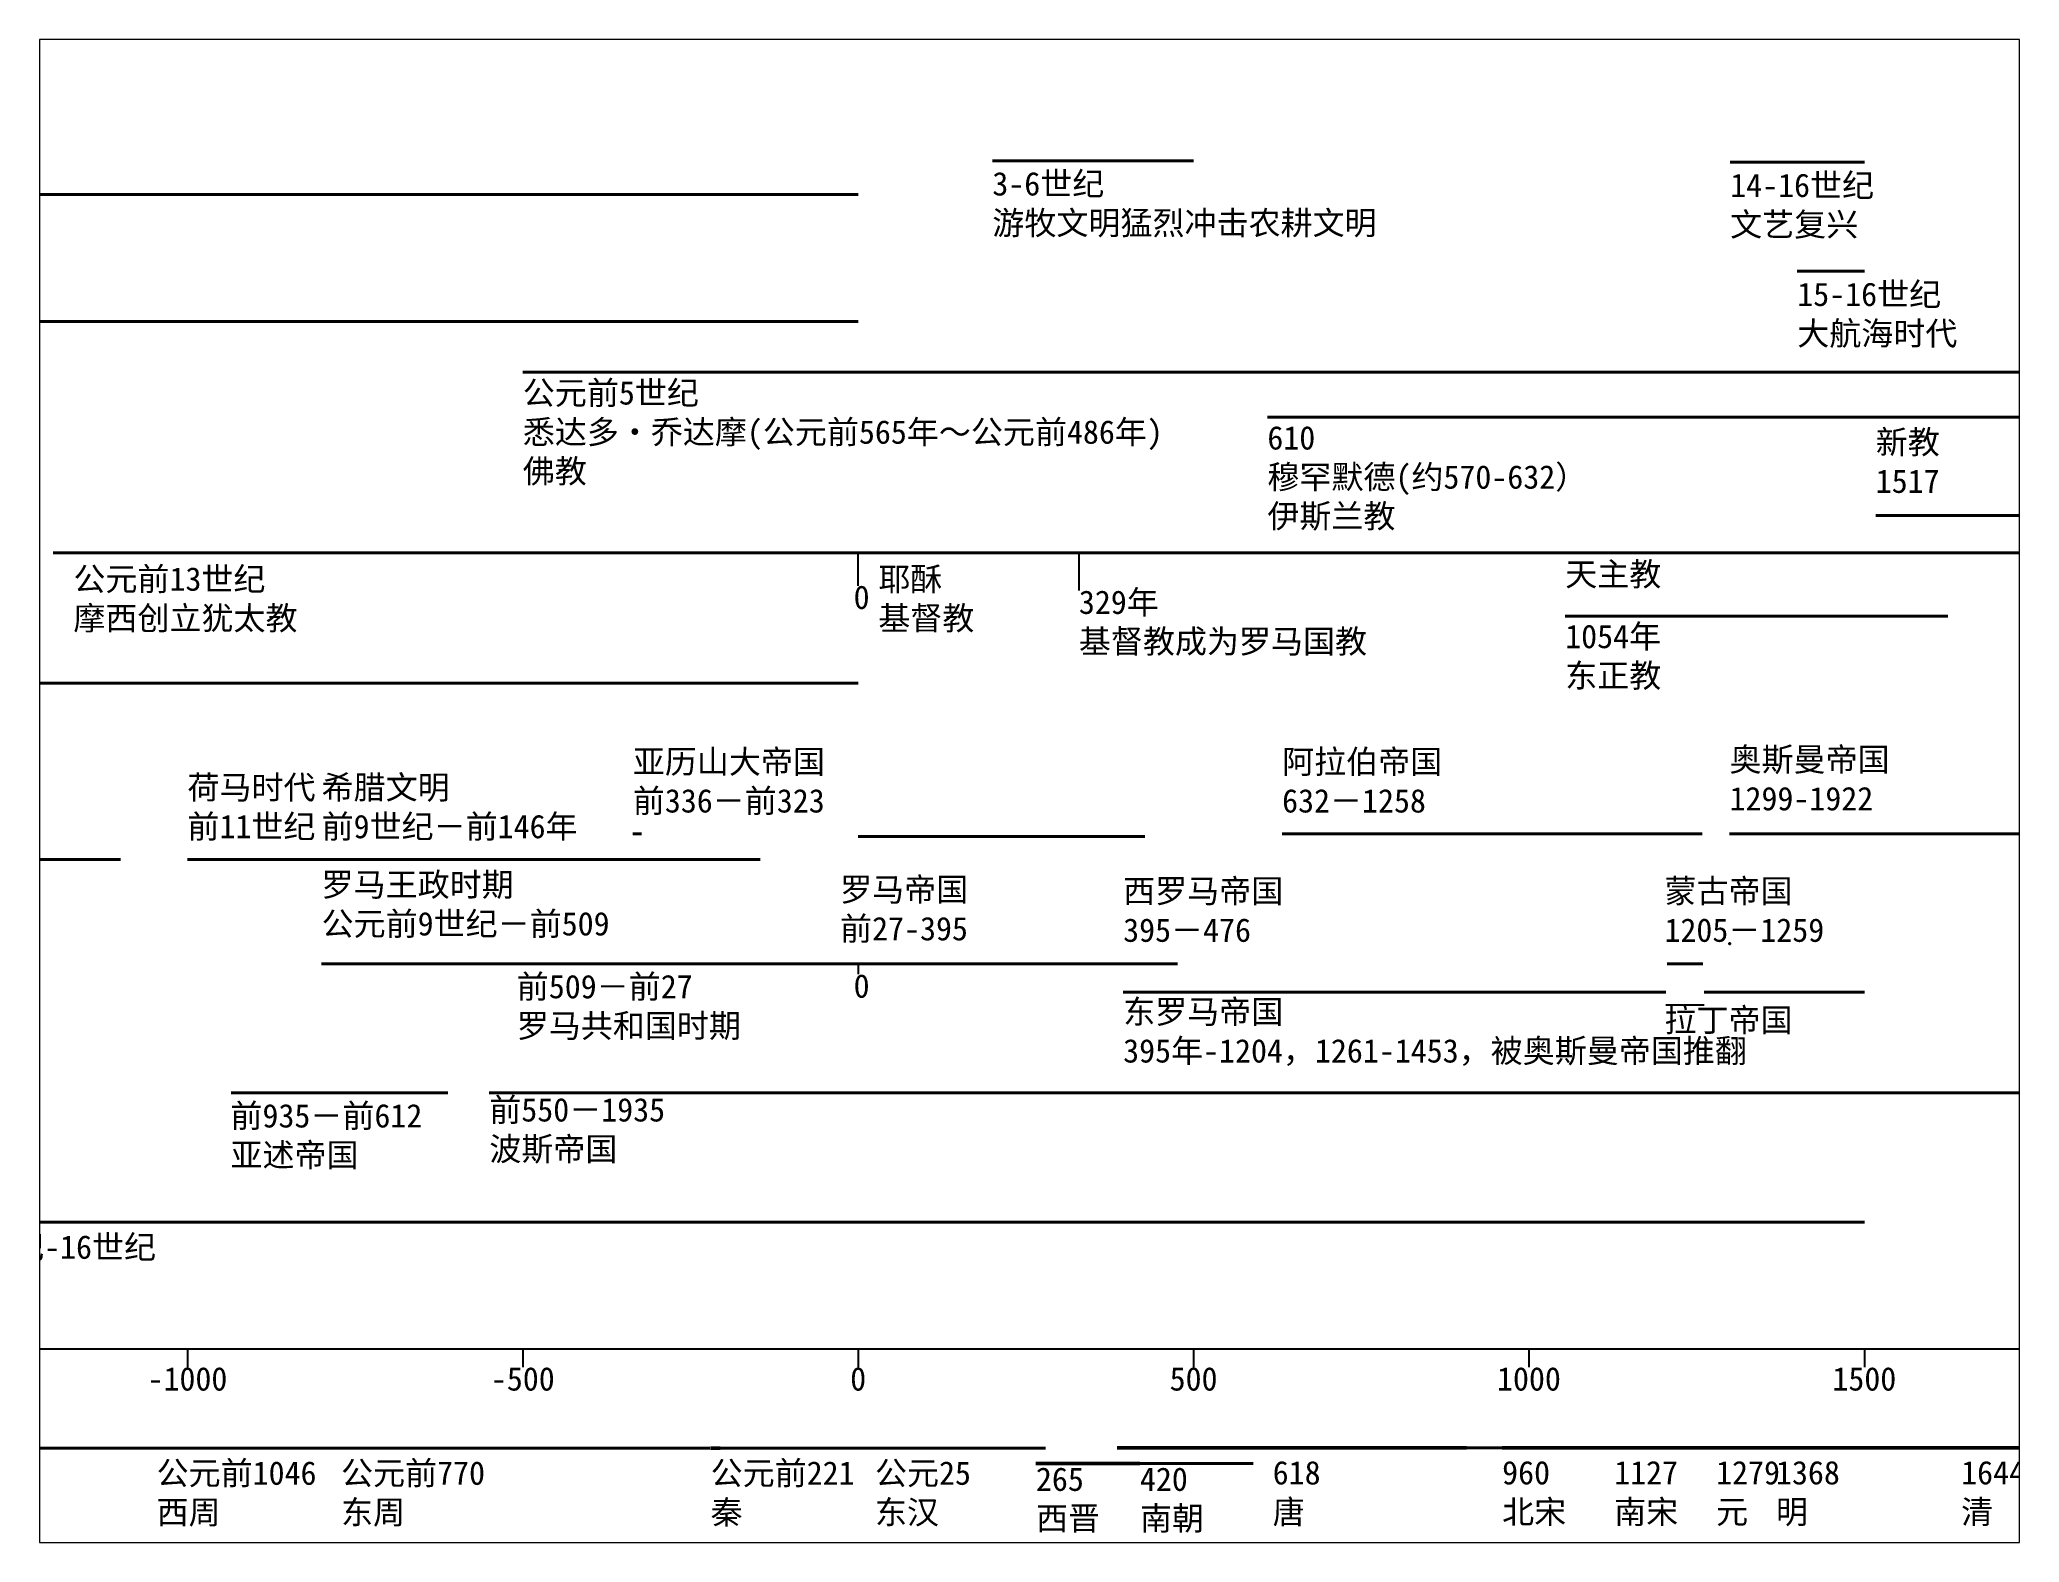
# Paper-space layout '布局2' of a CAD drawing. Header units: millimetres. Extents: x 26 to 231, y 20 to 176.
# The model-space entities are those that its viewports show. They can reach past a viewport. Long polylines and large blocks are cut down to what shows.
import ezdxf

# ---------------------------------------------------------------- set-up
doc = ezdxf.new("R2010")
doc.units = ezdxf.units.MM
doc.header["$LTSCALE"] = 3.5
doc.linetypes.add('DOT', pattern=[0.25, 0, -0.25])
for name, color, linetype, lineweight in [('图层3', 122, 'Continuous', 40), ('图层4', 122, 'Continuous', 40), ('图层5', 5, 'Continuous', 100), ('粗线', 5, 'Continuous', 50)]:
    doc.layers.add(name, color=color, linetype=linetype, lineweight=lineweight)
doc.styles.add('w', font='', dxfattribs={"height": 35})
doc.styles.get('w').set_extended_font_data('SimSun')

msp = doc.modelspace()

# ---------------------------------------------------------------- linework, layer by layer
at = {"color": 1, "linetype": 'DOT'}
msp.add_line((4514.2, 4770.6), (3314.2, 4770.6), dxfattribs=at)
for p, q in [((4514.2, 4770.6), (4544.2, 4770.6)), ((4514.2, 4721.3), (4514.2, 4770.6)), ((4514.2, 4157.8), (4514.2, 4142.5))]:
    msp.add_line(p, q)
at = {"linetype": 'DOT'}
for p, q in [((3714.2, 4157.8), (4514.2, 4157.8)), ((4514.2, 4157.8), (4909.2, 4157.8)), ((4909.2, 4115.8), (5718.2, 4115.8)), ((5775.2, 4115.8), (6014.2, 4115.8))]:
    msp.add_line(p, q, dxfattribs=at)
at = {"color": 0}
msp.add_line((4514.2, 3584.2), (4514.2, 3568.9), dxfattribs=at)
at = {"layer": '图层3'}
for p, q in [((4005.2, 4157.8), (3714.2, 4157.8)), ((4487.2, 4157.8), (4909.2, 4157.8)), ((4909.2, 4115.8), (5718.2, 4115.8)), ((5775.2, 4115.8), (6014.2, 4115.8))]:
    msp.add_line(p, q, dxfattribs=at)
at = {"layer": '图层3', "lineweight": 40}
msp.add_line((5720.2, 4157.8), (5773.2, 4157.8), dxfattribs=at)
at = {"layer": '图层4', "color": 1}
for p, q in [((4514.2, 5039.8), (4014.2, 5039.8)), ((6031.2, 4826), (6514.2, 4826)), ((5568.2, 4676), (6138.8, 4676))]:
    msp.add_line(p, q, dxfattribs=at)
at = {"layer": '图层4', "color": 1, "lineweight": 40}
msp.add_line((4014.2, 5039.8), (6514.2, 5039.8), dxfattribs=at)
at = {"layer": '图层4', "color": 5}
msp.add_line((4544.2, 4770.6), (5568.2, 4770.6), dxfattribs=at)
at = {"layer": '图层4'}
msp.add_point((5813.2, 4188.1), dxfattribs=at)
at = {"layer": '图层5', "lineweight": 40}
for p, q in [((4714.2, 5354.8), (5014.2, 5354.8)), ((5814.2, 5352.5), (6014.2, 5352.5)), ((4514.2, 5304.3), (1914.2, 5304.3)), ((6014.2, 5190.1), (5914.2, 5190.1)), ((4514.2, 5115.4), (1014.2, 5115.4)), ((4514.2, 4576.2), (1326.2, 4576.2)), ((4191.2, 4351.8), (4178.2, 4351.8)), ((4514.2, 4347.6), (4941.4, 4347.6)), ((5146.2, 4351.8), (5772.2, 4351.8)), ((5813.2, 4351.8), (6436.2, 4351.8)), ((2714.2, 4313.6), (3414.2, 4313.6)), ((3902.2, 3965.9), (3579.2, 3965.9)), ((3964.2, 3965.9), (6138.8, 3965.9)), ((4514.2, 3965.9), (6449.2, 3965.9)), ((3014.2, 3773), (6014.2, 3773)), ((3743.2, 3436.2), (4293.2, 3436.2)), ((4539.2, 3436.2), (4733.5, 3436.2)), ((4934.2, 3413.5), (5103.2, 3413.5))]:
    msp.add_line(p, q, dxfattribs=at)
at = {"layer": '图层5', "color": 1, "lineweight": 40}
for p, q in [((5124.2, 4972.9), (6514.2, 4972.9)), ((3314.2, 4770.6), (4544.2, 4770.6)), ((5568.2, 4770.6), (6514.2, 4770.6)), ((4368.2, 4313.6), (3714.2, 4313.6)), ((4005.2, 4157.8), (4487.2, 4157.8)), ((3468.2, 3436.2), (3743.2, 3436.2)), ((4733.5, 3436.2), (4793.2, 3436.2)), ((5421.2, 3436.7), (5474.2, 3436.7))]:
    msp.add_line(p, q, dxfattribs=at)
at = {"layer": '图层5', "lineweight": -3}
for p, q in [((4843.2, 4770.6), (4843.2, 4714.4)), ((5718.2, 4097.1), (5775.2, 4097.1))]:
    msp.add_line(p, q, dxfattribs=at)
at = {"layer": '图层5'}
msp.add_line((4191.2, 4351.8), (4191.2, 4351.8), dxfattribs=at)
at = {"layer": '图层5', "color": 0, "lineweight": 40}
for p, q in [((3714.2, 4313.6), (3514.2, 4313.6)), ((2914.2, 3436.2), (3468.2, 3436.2))]:
    msp.add_line(p, q, dxfattribs=at)
at = {"layer": '图层5', "color": 5, "lineweight": 40}
msp.add_line((4909.2, 4157.8), (4990.2, 4157.8), dxfattribs=at)
at = {"layer": '图层5', "color": 0, "lineweight": -3}
for p, q in [((1014.2, 3584.2), (6514.2, 3584.2)), ((3514.2, 3584.2), (3514.2, 3557)), ((4014.2, 3584.2), (4014.2, 3557)), ((4514.2, 3584.2), (4514.2, 3557)), ((5014.2, 3584.2), (5014.2, 3557)), ((5514.2, 3584.2), (5514.2, 3557)), ((6014.2, 3584.2), (6014.2, 3557))]:
    msp.add_line(p, q, dxfattribs=at)
at = {"layer": '图层5', "color": 3, "lineweight": 40}
msp.add_line((4308.2, 3436.2), (4539.2, 3436.2), dxfattribs=at)
at = {"layer": '粗线', "color": 1}
for p, q in [((4294.2, 3436.2), (4308.2, 3436.2)), ((5095.2, 3436.6), (5132.2, 3436.6)), ((5641.2, 3436.7), (5793.2, 3436.7)), ((5882.5, 3436.7), (6158.5, 3436.7))]:
    msp.add_line(p, q, dxfattribs=at)
at = {"layer": '粗线'}
for p, q in [((4900.2, 3436.6), (5095.2, 3436.6)), ((5132.2, 3436.7), (5421.2, 3436.7)), ((5474.2, 3436.7), (5641.2, 3436.7)), ((5793.2, 3436.7), (5882.2, 3436.7)), ((6158.5, 3436.7), (6426.5, 3436.7)), ((4779.2, 3413.5), (4830.2, 3413.5))]:
    msp.add_line(p, q, dxfattribs=at)
at = {"layer": '粗线', "color": 3}
msp.add_line((4830.2, 3413.5), (4934.2, 3413.5), dxfattribs=at)

# ---------------------------------------------------------------- texts
at = {"color": 1, "linetype": 'DOT', "insert": (4507.4, 4721.8), "char_height": 35, "width": 160.9, "attachment_point": 1, "style": 'w'}
msp.add_mtext('0', dxfattribs=at)
at = {"linetype": 'DOT', "insert": (4507.4, 4142.5), "char_height": 35, "width": 160.9, "attachment_point": 1, "style": 'w'}
msp.add_mtext('0', dxfattribs=at)
at = {"layer": '图层3', "color": 1, "char_height": 35, "attachment_point": 1, "style": 'w'}
for s, insert, width in [('新教1517', (6031.2, 4953.1), 101.054), ('公元前13世纪\\P摩西创立犹太教', (3344.2, 4749), 635.803), ('耶酥\\P基督教', (4544.2, 4749), 218.098), ('1054年\\P东正教', (5568.2, 4663.4), 520.64)]:
    msp.add_mtext(s, dxfattribs=dict(at, insert=insert, width=width))
at = {"layer": '图层3', "linetype": 'DOT', "char_height": 35, "attachment_point": 1, "style": 'w'}
for s, insert, width in [('罗马王政时期\\P公元前9世纪－前509', (3714.2, 4293.6), 720.42), ('罗马帝国\\P前27-395', (4487.2, 4286.3), 376.055), ('蒙古帝国\\P1205－1259', (5716.2, 4284.1), 707.054), ('东罗马帝国\\P395年-1204，1261-1453，被奥斯曼帝国推翻', (4909.2, 4104.2), 1000.371), ('拉丁帝国', (5716.2, 4091.8), 707.054)]:
    msp.add_mtext(s, dxfattribs=dict(at, insert=insert, width=width))
at = {"layer": '图层4', "color": 1, "insert": (4014.2, 5026.4), "char_height": 35, "width": 1063.646, "attachment_point": 1, "style": 'w'}
msp.add_mtext('公元前5世纪\\P悉达多·乔达摩(公元前565年～公元前486年)\\P佛教', dxfattribs=at)
at = {"layer": '图层5', "char_height": 35, "attachment_point": 1, "style": 'w'}
for s, insert, width in [('3-6世纪\\P游牧文明猛烈冲击农耕文明', (4714.2, 5338), 738.778), ('14-16世纪\\P文艺复兴', (5814.2, 5335.7), 738.778), ('15-16世纪\\P大航海时代', (5914.2, 5173.3), 738.778), ('亚历山大帝国\\P前336－前323', (4178.2, 4476.8), 663.137), ('阿拉伯帝国\\P632－1258', (5146.2, 4476.8), 532.341), ('前550－1935\\P波斯帝国', (3964.2, 3958), 335.555), ('前935－前612\\P亚述帝国', (3578.3, 3949.1), 738.778)]:
    msp.add_mtext(s, dxfattribs=dict(at, insert=insert, width=width))
at = {"layer": '图层5', "color": 1, "lineweight": 40, "char_height": 35, "attachment_point": 1, "style": 'w'}
for s, insert, width in [('610\\P穆罕默德(约570-632）\\P伊斯兰教', (5124.2, 4959.4), 607.902), ('天主教', (5568.2, 4756.2), 148.109)]:
    msp.add_mtext(s, dxfattribs=dict(at, insert=insert, width=width))
at = {"layer": '图层5', "lineweight": -3, "insert": (4843.2, 4714.4), "char_height": 35, "width": 472.994, "attachment_point": 1, "style": 'w'}
msp.add_mtext('329年\\P基督教成为罗马国教', dxfattribs=at)
at = {"layer": '图层5', "linetype": 'DOT', "lineweight": 40, "insert": (5813.2, 4480.1), "char_height": 35, "width": 450.478, "attachment_point": 1, "style": 'w'}
msp.add_mtext('奥斯曼帝国\\P1299-1922', dxfattribs=at)
at = {"layer": '图层5', "color": 0, "insert": (3514.2, 4438.5), "char_height": 35, "width": 532.341, "attachment_point": 1, "style": 'w'}
msp.add_mtext('荷马时代\\P前11世纪', dxfattribs=at)
at = {"layer": '图层5', "color": 1, "char_height": 35, "attachment_point": 1, "style": 'w'}
for s, insert, width in [('希腊文明\\P前9世纪－前146年', (3714.2, 4438.5), 532.341), ('前509－前27\\P罗马共和国时期', (4005.2, 4141.6), 950.882)]:
    msp.add_mtext(s, dxfattribs=dict(at, insert=insert, width=width))
at = {"layer": '图层5', "linetype": 'DOT', "char_height": 35, "attachment_point": 1, "style": 'w'}
for s, insert, width in [('西罗马帝国\\P395－476', (4909.2, 4284.1), 707.054), ('公元前16世纪-16世纪\\P玛雅古文明', (3014.2, 3753.4), 589.809)]:
    msp.add_mtext(s, dxfattribs=dict(at, insert=insert, width=width))
at = {"layer": '图层5', "color": 0, "lineweight": -3, "char_height": 35, "width": 96.451, "attachment_point": 2, "style": 'w'}
for s, insert in [('-1000', (3514.2, 3557)), ('-500', (4014.2, 3557)), ('0', (4514.2, 3557)), ('500', (5014.2, 3557)), ('1000', (5514.2, 3557)), ('1500', (6014.2, 3557))]:
    msp.add_mtext(s, dxfattribs=dict(at, insert=insert))
at = {"layer": '图层5', "color": 1, "linetype": 'DOT', "char_height": 35, "attachment_point": 1, "style": 'w'}
for s, insert, width in [('公元前1046\\P西周', (3468.2, 3416.6), 589.809), ('公元前770\\P东周', (3743.2, 3416.6), 589.809), ('公元前221\\P秦', (4294.2, 3416.6), 589.809), ('公元25\\P东汉', (4539.2, 3416.6), 589.809), ('265\\P西晋', (4779.2, 3407.5), 589.809), ('420\\P南朝', (4934.2, 3407.5), 589.809), ('618\\P唐', (5132.2, 3417.1), 589.809), ('960\\P北宋', (5474.2, 3417.2), 139.629), ('1127\\P南宋', (5641.2, 3417.2), 111.904), ('1368\\P明', (5882.5, 3417.2), 134.493), ('1644\\P清', (6158.5, 3417.2), 123.29)]:
    msp.add_mtext(s, dxfattribs=dict(at, insert=insert, width=width))
at = {"layer": '图层5', "color": 5, "linetype": 'DOT', "insert": (5793.2, 3417.2), "char_height": 35, "width": 102.962, "attachment_point": 1, "style": 'w'}
msp.add_mtext('1279\\P元', dxfattribs=at)

psp = doc.layouts.new('布局2')

# ---------------------------------------------------------------- viewports
at = {"layer": '图层3', "linetype": 'DOT'}
psp.add_viewport(center=(128.5, 97.5), size=(205.6, 156), view_center_point=(4769.59, 4415.55), view_height=2239.5253, dxfattribs=at)

doc.saveas('drawing.dxf')
